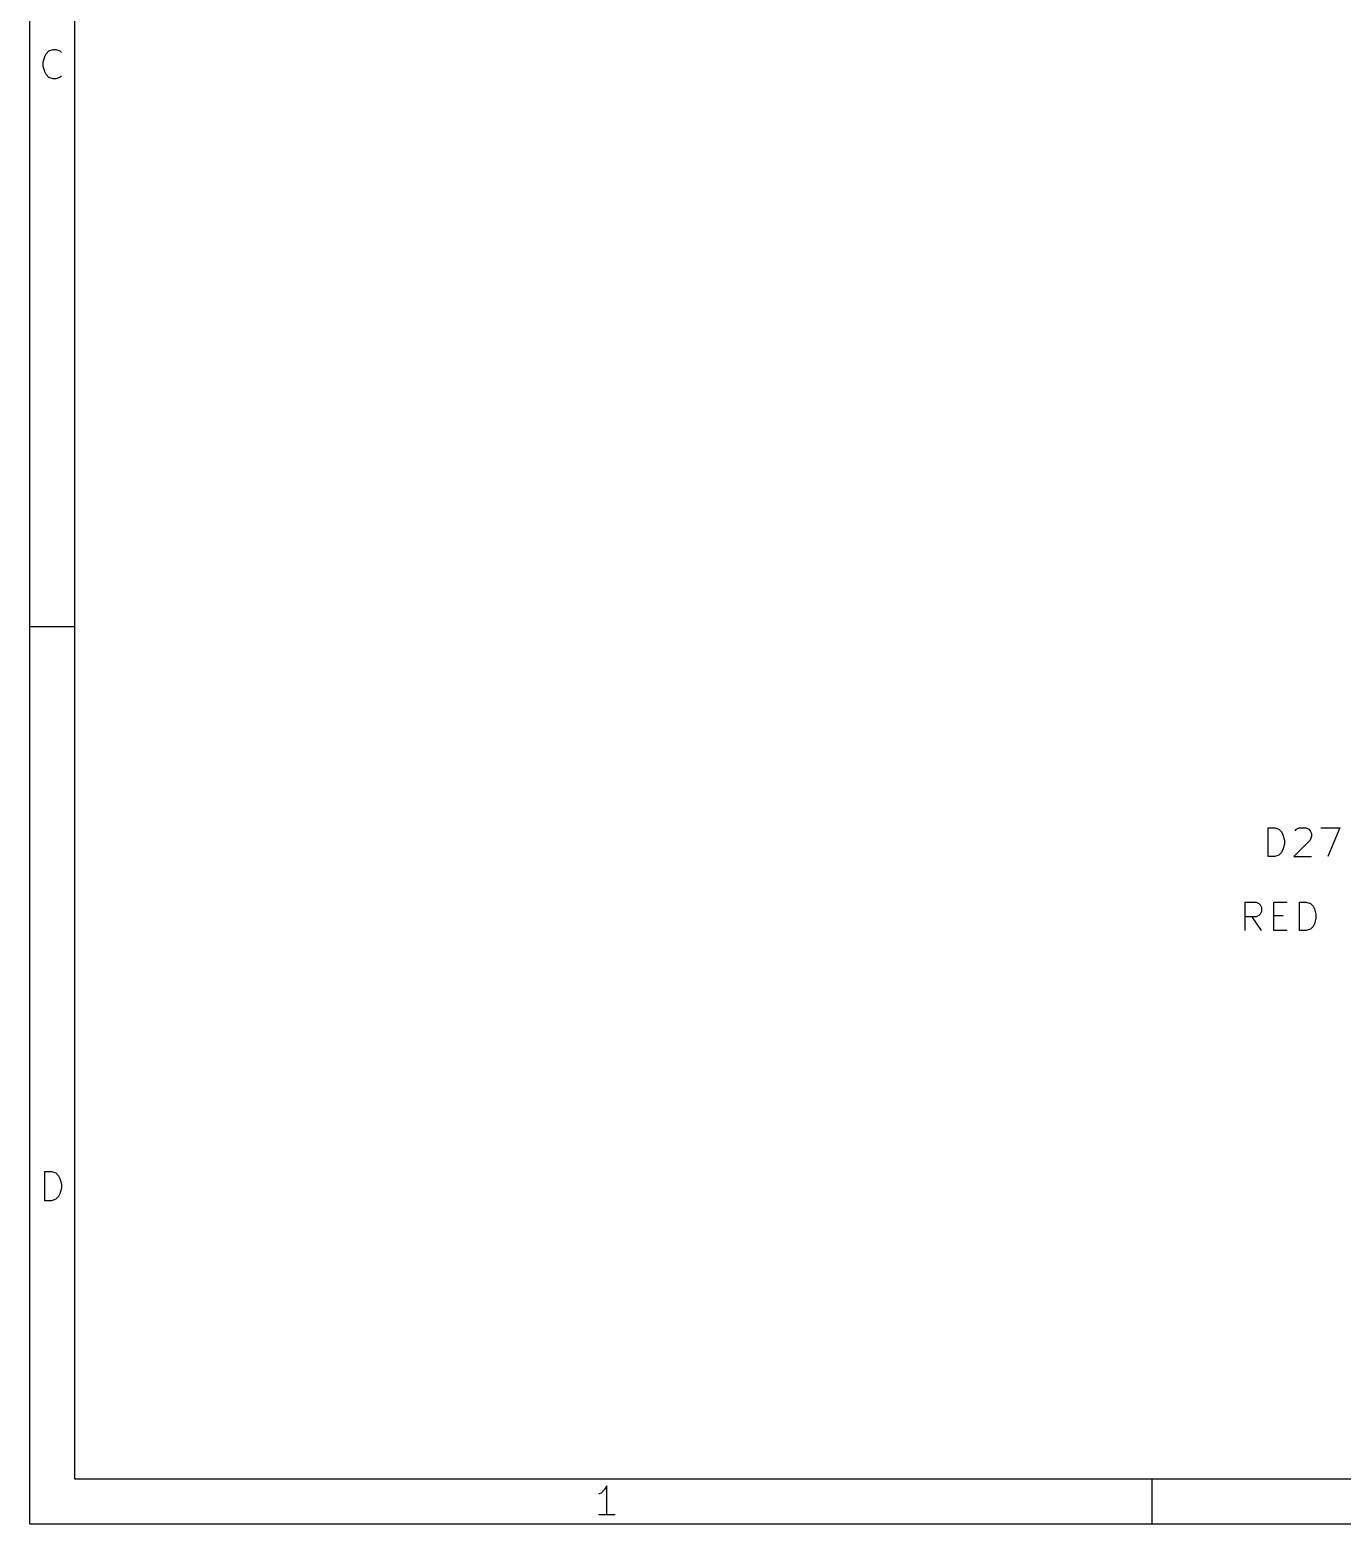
# Model space of a CAD drawing. Extents: x 0.4 to 11.3, y -7.9 to -0.4.
# Drawn here: x 0.394 to 2.696, y -7.874 to -5.253 of the extents above; entities that cross this region are included whole.
import ezdxf

# ---------------------------------------------------------------- set-up
doc = ezdxf.new("R2010")
doc.units = 0
doc.header["$MEASUREMENT"] = 0
doc.layers.add('CYAN2', color=4, linetype='CONTINUOUS')
doc.layers.add('RED2', color=1, linetype='CONTINUOUS')

msp = doc.modelspace()

# ---------------------------------------------------------------- linework, layer by layer
at = {"layer": 'CYAN2', "linetype": 'CONTINUOUS'}
for p, q in [((2.5663, -6.7028), (2.5663, -6.6528)), ((2.5663, -6.6528), (2.5782, -6.6528)), ((2.5782, -6.6528), (2.5853, -6.6552)), ((2.5853, -6.6552), (2.5901, -6.6599)), ((2.6139, -6.6576), (2.6163, -6.6552)), ((2.6163, -6.6552), (2.621, -6.6528)), ((2.621, -6.6528), (2.6329, -6.6528)), ((2.6329, -6.6528), (2.6377, -6.6552)), ((2.6377, -6.6552), (2.6401, -6.6576)), ((2.6401, -6.6576), (2.6425, -6.6623)), ((2.6591, -6.6528), (2.6925, -6.6528)), ((2.6925, -6.6528), (2.671, -6.7028)), ((2.5901, -6.6599), (2.5925, -6.6647)), ((2.5925, -6.6647), (2.5949, -6.6742)), ((2.5949, -6.6814), (2.5925, -6.6909)), ((2.5949, -6.6742), (2.5949, -6.6814)), ((2.6401, -6.6742), (2.6115, -6.7028)), ((2.6425, -6.6671), (2.6401, -6.6742)), ((2.6425, -6.6623), (2.6425, -6.6671)), ((2.5782, -6.7028), (2.5663, -6.7028)), ((2.5853, -6.7004), (2.5782, -6.7028)), ((2.5901, -6.6957), (2.5853, -6.7004)), ((2.5925, -6.6909), (2.5901, -6.6957)), ((2.6115, -6.7028), (2.6425, -6.7028)), ((2.5263, -6.8328), (2.5263, -6.7828)), ((2.5263, -6.7828), (2.5453, -6.7828)), ((2.5453, -6.7828), (2.5501, -6.7852)), ((2.5501, -6.7852), (2.5525, -6.7876)), ((2.5525, -6.7876), (2.5549, -6.7923)), ((2.5763, -6.8328), (2.5763, -6.7828)), ((2.5763, -6.7828), (2.6001, -6.7828)), ((2.6215, -6.8328), (2.6215, -6.7828)), ((2.6215, -6.7828), (2.6334, -6.7828)), ((2.6334, -6.7828), (2.6406, -6.7852)), ((2.6406, -6.7852), (2.6453, -6.7899)), ((2.6453, -6.7899), (2.6477, -6.7947)), ((2.5453, -6.809), (2.5263, -6.809)), ((2.5549, -6.8328), (2.5382, -6.809)), ((2.5501, -6.8066), (2.5453, -6.809)), ((2.5525, -6.8042), (2.5501, -6.8066)), ((2.5549, -6.7995), (2.5525, -6.8042)), ((2.5549, -6.7923), (2.5549, -6.7995)), ((2.5763, -6.8066), (2.5929, -6.8066)), ((2.6477, -6.7947), (2.6501, -6.8042)), ((2.6501, -6.8114), (2.6477, -6.8209)), ((2.6501, -6.8042), (2.6501, -6.8114)), ((2.6001, -6.8328), (2.5763, -6.8328)), ((2.6334, -6.8328), (2.6215, -6.8328)), ((2.6406, -6.8304), (2.6334, -6.8328)), ((2.6453, -6.8257), (2.6406, -6.8304)), ((2.6477, -6.8209), (2.6453, -6.8257))]:
    msp.add_line(p, q, dxfattribs=at)
at = {"layer": 'RED2', "linetype": 'CONTINUOUS'}
for p, q in [((0.3937, -7.8743), (0.3937, -0.3937)), ((0.4724, -7.7956), (0.4724, -0.4724)), ((0.4197, -5.2993), (0.4221, -5.2945)), ((0.4221, -5.2945), (0.427, -5.2896)), ((0.427, -5.2896), (0.4343, -5.2872)), ((0.4343, -5.2872), (0.4392, -5.2872)), ((0.4392, -5.2872), (0.4465, -5.2896)), ((0.4465, -5.2896), (0.4489, -5.292)), ((0.4172, -5.3091), (0.4197, -5.2993)), ((0.4172, -5.3164), (0.4172, -5.3091)), ((0.4197, -5.3261), (0.4172, -5.3164)), ((0.4221, -5.331), (0.4197, -5.3261)), ((0.427, -5.3359), (0.4221, -5.331)), ((0.4343, -5.3383), (0.427, -5.3359)), ((0.4392, -5.3383), (0.4343, -5.3383)), ((0.4465, -5.3359), (0.4392, -5.3383)), ((0.4489, -5.3335), (0.4465, -5.3359)), ((0.3937, -6.2992), (0.4724, -6.2992)), ((0.4197, -7.3068), (0.4197, -7.2557)), ((0.4197, -7.2557), (0.4319, -7.2557)), ((0.4319, -7.2557), (0.4392, -7.2581)), ((0.4392, -7.2581), (0.444, -7.263)), ((0.444, -7.263), (0.4465, -7.2678)), ((0.4465, -7.2678), (0.4489, -7.2776)), ((0.4489, -7.2849), (0.4465, -7.2946)), ((0.4489, -7.2776), (0.4489, -7.2849)), ((0.4319, -7.3068), (0.4197, -7.3068)), ((0.4392, -7.3044), (0.4319, -7.3068)), ((0.444, -7.2995), (0.4392, -7.3044)), ((0.4465, -7.2946), (0.444, -7.2995)), ((11.2206, -7.7956), (0.4724, -7.7956)), ((1.4062, -7.8071), (1.4013, -7.8144)), ((1.4062, -7.8583), (1.4062, -7.8071)), ((2.3622, -7.7956), (2.3622, -7.8743)), ((1.3965, -7.8193), (1.3916, -7.8217)), ((1.4013, -7.8144), (1.3965, -7.8193)), ((1.4208, -7.8583), (1.3916, -7.8583)), ((11.2993, -7.8743), (0.3937, -7.8743))]:
    msp.add_line(p, q, dxfattribs=at)

doc.saveas('drawing.dxf')
